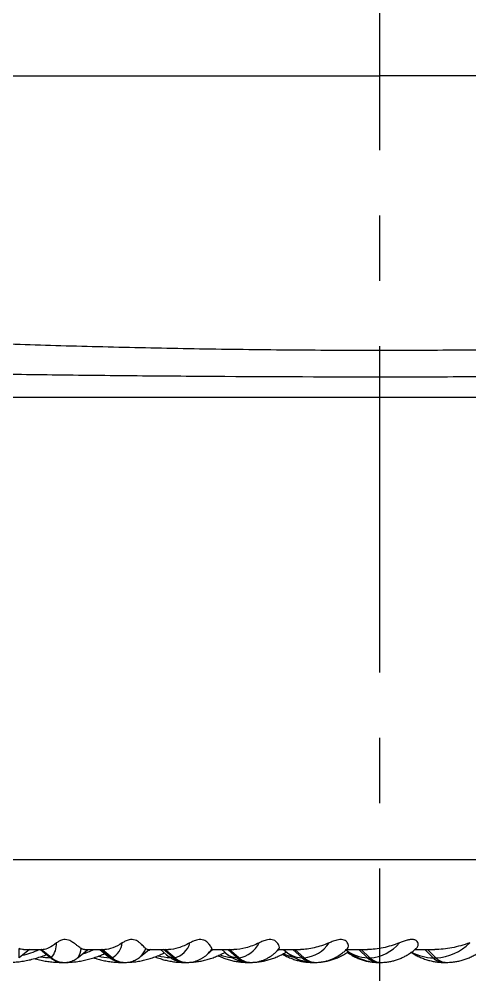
# Model space of a CAD drawing. Header units: millimetres. Extents: x 10 to 412, y 8 to 584.
# Drawn here: x 173.46 to 190.98, y 323.59 to 361.01 of the extents above; entities that cross this region are included whole.
import ezdxf

# ---------------------------------------------------------------- set-up
doc = ezdxf.new("R2010")
doc.units = ezdxf.units.MM
doc.linetypes.add('CENTERX2', pattern=[20.32, 12.7, -2.54, 2.54, -2.54])
doc.layers.add('CENTERLINE', color=4, linetype='CENTERX2')
doc.layers.add('DETAIL', color=3, linetype='Continuous')
doc.layers.add('OUTLINE', color=7, linetype='Continuous', lineweight=25)

msp = doc.modelspace()

# ---------------------------------------------------------------- linework, layer by layer
at = {"layer": 'CENTERLINE'}
msp.add_line((187.46781, 571.80517), (187.46781, 323.59013), dxfattribs=at)
at = {"layer": 'DETAIL'}
for p, q in [((187.46781, 361.00516), (187.46781, 358.80517)), ((162.82677, 358.80517), (187.46781, 358.80517)), ((212.10886, 358.80517), (187.46781, 358.80517)), ((151.81781, 346.30517), (223.11781, 346.30517)), ((173.46243, 324.48392), (173.46243, 324.83969)), ((174.69864, 324.48392), (174.30417, 324.80517)), ((174.71446, 324.48392), (174.32, 324.80517)), ((177.04008, 324.48392), (176.65013, 324.80517)), ((177.07161, 324.48392), (176.68166, 324.80517)), ((179.46089, 324.48392), (179.07841, 324.80517)), ((179.50788, 324.48392), (179.1254, 324.80517)), ((181.94263, 324.48392), (181.57054, 324.80517)), ((182.00473, 324.48392), (181.63264, 324.80517)), ((184.46642, 324.48392), (184.10755, 324.80517)), ((184.54316, 324.48392), (184.18429, 324.80517)), ((187.01306, 324.48392), (186.67014, 324.80517)), ((187.10385, 324.48392), (186.76093, 324.80517)), ((189.56316, 324.48392), (189.23879, 324.80517)), ((189.66731, 324.48392), (189.34294, 324.80517)), ((174.69864, 324.48392), (174.71446, 324.48392)), ((177.04008, 324.48392), (177.07161, 324.48392)), ((179.46089, 324.48392), (179.50788, 324.48392)), ((181.94263, 324.48392), (182.00473, 324.48392)), ((184.46642, 324.48392), (184.54316, 324.48392)), ((187.01306, 324.48392), (187.10385, 324.48392)), ((189.56316, 324.48392), (189.66731, 324.48392)), ((179.83626, 324.30558), (179.85461, 324.30517)), ((182.28183, 324.30824), (182.3355, 324.30517)), ((184.7666, 324.31256), (184.85545, 324.30517))]:
    msp.add_line(p, q, dxfattribs=at)
at = {"layer": 'DETAIL', "flags": 128}
for points in [[(178.57239, 324.80517), (178.50936, 324.77439), (178.42965, 324.73787)], [(183.44292, 324.70254), (183.49918, 324.7571), (183.57368, 324.83969)], [(174.66881, 324.49608), (174.67348, 324.49256), (174.69864, 324.48392)], [(174.96773, 324.33178), (175.02274, 324.31259), (175.0851, 324.30517)]]:
    msp.add_lwpolyline(points, dxfattribs=at)
at = {"layer": 'DETAIL'}
for centre, radius, start, end in [((172.70719, 328.24328), 3.76294, 283.511948, 293.981889), ((174.04066, 325.04082), 0.87415, 320.426102, 1.59425), ((175.09967, 324.93446), 0.78319, 325.988574, 353.049578), ((174.88962, 327.93814), 3.46181, 287.217988, 295.175557), ((176.74111, 325.13775), 0.73262, 296.815955, 354.311883), ((177.58145, 325.13432), 0.85116, 315.212071, 339.747833), ((179.29457, 325.29602), 0.83965, 284.7176, 344.039587), ((180.04602, 325.38736), 1.05869, 311.928729, 328.847961), ((181.85196, 325.51083), 1.03821, 278.461799, 334.577863), ((184.51163, 325.57987), 1.09688, 224.932239, 267.638218), ((184.42816, 325.77564), 1.29683, 275.087761, 326.77869), ((187.04641, 325.89565), 1.41212, 231.685741, 268.646508), ((187.0151, 326.08241), 1.60095, 273.177991, 320.549129), ((189.59809, 326.42183), 1.93914, 272.045582, 315.602479), ((174.79651, 327.73081), 3.24691, 261.102098, 267.864946), ((175.20093, 325.10026), 0.79509, 230.821088, 269.986643), ((175.21689, 325.10064), 0.79547, 230.830878, 270.049387), ((177.10895, 327.33587), 2.85199, 258.463825, 267.268789), ((177.05057, 324.6787), 0.19506, 228.107355, 266.91898), ((177.53723, 325.08586), 0.78069, 230.44653, 269.94314), ((177.56862, 325.08547), 0.78031, 230.436346, 269.970383), ((179.50324, 326.94712), 2.46342, 255.109759, 265.850347), ((179.48113, 324.90832), 0.42488, 226.678698, 267.269144), ((179.94951, 325.06234), 0.75718, 229.810854, 269.866362), ((179.9961, 325.06125), 0.75608, 229.780594, 269.904706), ((181.96227, 326.57013), 2.0871, 250.652044, 263.347005), ((181.98831, 325.24632), 0.76376, 225.785707, 266.570948), ((182.41944, 325.03044), 0.72528, 228.896785, 269.748828), ((182.48079, 325.02843), 0.72326, 228.837431, 269.810787), ((184.47736, 326.24035), 1.76013, 245.266154, 258.898713), ((184.92827, 324.9911), 0.68595, 227.678514, 269.579063), ((185.00501, 324.9911), 0.68595, 227.678529, 269.579048), ((187.08061, 326.04208), 1.58086, 238.041658, 243.942433), ((187.45695, 324.94552), 0.6404, 226.120935, 269.339111), ((187.54773, 324.94552), 0.6404, 226.120941, 269.339106), ((189.58354, 326.22111), 1.73731, 240.563001, 269.327647), ((189.98631, 324.8951), 0.59003, 224.177857, 269.001636), ((190.09046, 324.8951), 0.59003, 224.177844, 269.000354)]:
    msp.add_arc(centre, radius, start, end, dxfattribs=at)
for points, knots in [([(162.82677, 348.82363), (164.41574, 348.73325), (166.15793, 348.64533), (169.00091, 348.521), (169.98287, 348.48106), (171.9945, 348.40586), (173.02659, 348.37049), (175.1435, 348.30531), (176.23049, 348.27546), (178.43395, 348.22317), (179.55549, 348.20062), (181.81839, 348.16411), (182.9596, 348.15014), (185.26165, 348.13154), (186.41349, 348.127), (188.71586, 348.12754), (189.86759, 348.13262), (192.16776, 348.15226), (193.30176, 348.16668), (196.65724, 348.22214), (198.83266, 348.27534), (201.47339, 348.35719), (201.99906, 348.37439), (203.03158, 348.40985), (203.53912, 348.42812), (205.03609, 348.48437), (205.99999, 348.52376), (208.79148, 348.64614), (210.51994, 348.73325), (212.10886, 348.82363)], [0, 0, 0, 0, 0.125, 0.125, 0.1875, 0.1875, 0.25, 0.25, 0.3125, 0.3125, 0.375, 0.375, 0.4375, 0.4375, 0.5, 0.5, 0.5625, 0.5625, 0.625, 0.625, 0.75, 0.75, 0.78125, 0.78125, 0.8125, 0.8125, 0.875, 0.875, 1, 1, 1, 1]), ([(212.48089, 347.37624), (210.84625, 347.33785), (209.07456, 347.30077), (206.2216, 347.24863), (205.23778, 347.23185), (203.71186, 347.20788), (203.19484, 347.20009), (202.14367, 347.18498), (201.60892, 347.17765), (198.92326, 347.14278), (196.71337, 347.12011), (193.30835, 347.09656), (192.15821, 347.09046), (189.82657, 347.0822), (188.6641, 347.08012), (185.18871, 347.07999), (182.88665, 347.08809), (180.02805, 347.10757), (179.45571, 347.11194), (178.32297, 347.1215), (177.76232, 347.12668), (176.09723, 347.14332), (173.92195, 347.16844), (171.83506, 347.19837), (169.79304, 347.23027), (168.79098, 347.24728), (166.8561, 347.28253), (165.92072, 347.30081), (164.1288, 347.33807), (163.27206, 347.35704), (162.45474, 347.37624)], [0, 0, 0, 0, 0.125, 0.125, 0.1875, 0.1875, 0.21875, 0.21875, 0.25, 0.25, 0.375, 0.375, 0.4375, 0.4375, 0.5, 0.5, 0.625, 0.625, 0.65625, 0.65625, 0.6875, 0.6875, 0.75, 0.8125, 0.8125, 0.875, 0.875, 0.9375, 0.9375, 1, 1, 1, 1])]:
    msp.add_open_spline(points, degree=3, knots=knots, dxfattribs=at)
at = {"layer": 'OUTLINE'}
for p, q in [((153.47399, 328.30517), (221.46164, 328.30517)), ((173.8584, 324.80517), (173.46243, 324.48392)), ((173.6273, 324.80517), (174.38714, 324.80517)), ((174.29116, 324.80441), (174.66881, 324.49608)), ((175.74851, 324.49608), (176.12689, 324.80501)), ((175.99732, 324.80517), (176.78755, 324.80517)), ((176.59394, 324.80517), (176.92032, 324.5335)), ((178.18412, 324.5335), (178.50955, 324.80438)), ((178.45463, 324.80517), (179.26924, 324.80517)), ((178.95028, 324.80517), (179.18962, 324.59921)), ((180.75285, 324.59921), (180.99135, 324.80444)), ((180.98054, 324.80517), (181.81333, 324.80517)), ((181.33812, 324.80517), (181.45571, 324.6989)), ((183.43892, 324.6989), (183.5586, 324.80705)), ((183.55582, 324.80517), (184.40045, 324.80517)), ((186.18666, 324.80517), (187.01092, 324.80517)), ((186.2116, 324.82888), (186.22437, 324.84101)), ((188.84814, 324.80517), (189.62487, 324.80517)), ((179.18636, 324.60204), (179.18962, 324.59921)), ((181.45042, 324.70371), (181.45571, 324.6989)), ((183.43892, 324.6989), (183.44292, 324.70254)), ((175.0851, 324.30517), (175.20075, 324.30517)), ((175.20075, 324.30517), (175.21657, 324.30517)), ((175.21657, 324.30517), (175.23384, 324.30517)), ((177.43166, 324.30517), (177.53645, 324.30517)), ((177.53645, 324.30517), (177.56798, 324.30517)), ((177.56798, 324.30517), (177.57076, 324.30517)), ((179.85461, 324.30517), (179.94774, 324.30517)), ((179.94774, 324.30517), (179.99474, 324.30517)), ((182.3355, 324.30517), (182.41626, 324.30517)), ((182.41626, 324.30517), (182.47836, 324.30517)), ((184.85545, 324.30517), (184.92323, 324.30517)), ((184.92323, 324.30517), (184.99997, 324.30517)), ((187.39528, 324.30517), (187.44956, 324.30517)), ((187.44956, 324.30517), (187.54035, 324.30517)), ((189.93566, 324.30517), (189.97603, 324.30517)), ((189.97603, 324.30517), (190.08018, 324.30517))]:
    msp.add_line(p, q, dxfattribs=at)
at = {"layer": 'OUTLINE', "flags": 128}
msp.add_lwpolyline([(178.18412, 324.5335), (178.18529, 324.53448), (178.18554, 324.53469)], dxfattribs=at)
at = {"layer": 'OUTLINE'}
for points, knots in [([(175.8771, 324.83969), (175.84286, 324.86082), (175.80107, 324.89211), (175.72248, 324.95364), (175.69362, 324.97655), (175.62747, 325.0272), (175.59006, 325.05527), (175.5222, 325.09954), (175.49759, 325.11467), (175.44098, 325.14491), (175.40896, 325.16005), (175.33588, 325.18485), (175.29256, 325.19415), (175.21336, 325.19801), (175.17845, 325.19357), (175.08913, 325.17315), (175.04695, 325.15151), (174.97308, 325.10867), (174.94236, 325.08657), (174.91448, 325.06513)], [0, 0, 0, 0, 0.25, 0.25, 0.375, 0.375, 0.5, 0.5, 0.5625, 0.5625, 0.625, 0.625, 0.6875, 0.6875, 0.75, 0.75, 0.875, 0.875, 1, 1, 1, 1]), ([(178.37999, 324.83969), (178.35973, 324.86079), (178.3318, 324.89207), (178.2733, 324.95335), (178.25104, 324.97614), (178.19792, 325.02637), (178.16748, 325.05383), (178.10787, 325.09843), (178.08582, 325.11371), (178.03412, 325.14408), (178.00487, 325.15911), (177.93368, 325.18453), (177.89129, 325.1939), (177.80957, 325.1981), (177.7726, 325.19374), (177.67571, 325.17341), (177.62801, 325.15195), (177.54138, 325.10876), (177.50436, 325.08659), (177.47012, 325.06513)], [0, 0, 0, 0, 0.25, 0.25, 0.375, 0.375, 0.5, 0.5, 0.5625, 0.5625, 0.625, 0.625, 0.6875, 0.6875, 0.75, 0.75, 0.875, 0.875, 1, 1, 1, 1]), ([(180.95204, 324.83969), (180.94587, 324.86081), (180.93199, 324.8921), (180.89368, 324.95344), (180.878, 324.97626), (180.83763, 325.0266), (180.81329, 325.05421), (180.76248, 325.09884), (180.74326, 325.1141), (180.69694, 325.14432), (180.67006, 325.15932), (180.6022, 325.18466), (180.56052, 325.19398), (180.47778, 325.19808), (180.43914, 325.19369), (180.33603, 325.17332), (180.28294, 325.15187), (180.18506, 325.10873), (180.14214, 325.08658), (180.10185, 325.06513)], [0, 0, 0, 0, 0.25, 0.25, 0.375, 0.375, 0.5, 0.5, 0.5625, 0.5625, 0.625, 0.625, 0.6875, 0.6875, 0.75, 0.75, 0.875, 0.875, 1, 1, 1, 1]), ([(183.57368, 324.83969), (183.58167, 324.86081), (183.58195, 324.89209), (183.56417, 324.95346), (183.55522, 324.9763), (183.52798, 325.02671), (183.50995, 325.05451), (183.46855, 325.09899), (183.4523, 325.11426), (183.41171, 325.14434), (183.38759, 325.15925), (183.32354, 325.18464), (183.28303, 325.19396), (183.19965, 325.19808), (183.15958, 325.1937), (183.05102, 325.17336), (182.99287, 325.15192), (182.88425, 325.10874), (182.8357, 325.08658), (182.78964, 325.06513)], [0, 0, 0, 0, 0.25, 0.25, 0.375, 0.375, 0.5, 0.5, 0.5625, 0.5625, 0.625, 0.625, 0.6875, 0.6875, 0.75, 0.75, 0.875, 0.875, 1, 1, 1, 1]), ([(186.22496, 324.83969), (186.24708, 324.86085), (186.26153, 324.89218), (186.26437, 324.95369), (186.2622, 324.9766), (186.24823, 325.02719), (186.23669, 325.05519), (186.20471, 325.09963), (186.19149, 325.11492), (186.15654, 325.14495), (186.13459, 325.16005), (186.07488, 325.18505), (186.0354, 325.1942), (185.95273, 325.19799), (185.9115, 325.19354), (185.79871, 325.1731), (185.73541, 325.15147), (185.6181, 325.10865), (185.56447, 325.08656), (185.51303, 325.06513)], [0, 0, 0, 0, 0.25, 0.25, 0.375, 0.375, 0.5, 0.5, 0.5625, 0.5625, 0.625, 0.625, 0.6875, 0.6875, 0.75, 0.75, 0.875, 0.875, 1, 1, 1, 1]), ([(188.91363, 324.86439), (188.92354, 324.87207), (188.94649, 324.88985), (188.96863, 324.9329), (188.98181, 324.98669), (188.9758, 325.04794), (188.95037, 325.10718), (188.90588, 325.15253), (188.85443, 325.17935), (188.80166, 325.19334), (188.73839, 325.19826), (188.64926, 325.19129), (188.52775, 325.16332), (188.38882, 325.11784), (188.2972, 325.08273), (188.2513, 325.06514)], [0, 0, 0, 0, 0.08206003, 0.19010582, 0.29827166, 0.40602456, 0.50260295, 0.56863805, 0.60714244, 0.6388241, 0.67058525, 0.71141606, 0.78441398, 0.89199287, 1, 1, 1, 1]), ([(177.47012, 325.06513), (177.33753, 324.98205), (177.21384, 324.91771), (176.98603, 324.82925), (176.88131, 324.80517), (176.78755, 324.80517)], [0, 0, 0, 0, 0.5, 0.5, 1, 1, 1, 1]), ([(180.10185, 325.06513), (179.94611, 324.98224), (179.79827, 324.91788), (179.52018, 324.82928), (179.38911, 324.80517), (179.26924, 324.80517)], [0, 0, 0, 0, 0.5, 0.5, 1, 1, 1, 1]), ([(182.78964, 325.06513), (182.61187, 324.98236), (182.44097, 324.91796), (182.11461, 324.82925), (181.95834, 324.80517), (181.81333, 324.80517)], [0, 0, 0, 0, 0.5, 0.5, 1, 1, 1, 1]), ([(183.5579, 324.80783), (183.55927, 324.80901), (183.56261, 324.81189), (183.56956, 324.82935), (183.57368, 324.83969)], [0, 0, 0, 0, 0.40798825, 1, 1, 1, 1]), ([(183.73724, 324.80517), (183.76179, 324.78222), (183.82812, 324.7202), (183.94331, 324.63241), (184.08028, 324.54229), (184.21986, 324.46733), (184.36096, 324.4068), (184.50308, 324.36038), (184.64566, 324.32806), (184.7858, 324.30864), (184.87842, 324.3063), (184.92323, 324.30517)], [0, 0, 0, 0, 0.07586749, 0.20503376, 0.3298703, 0.45037986, 0.56690641, 0.68001383, 0.79035194, 0.8985971, 1, 1, 1, 1]), ([(185.51303, 325.06513), (185.31454, 324.98243), (185.12184, 324.91799), (184.74958, 324.8292), (184.56945, 324.80517), (184.40045, 324.80517)], [0, 0, 0, 0, 0.5, 0.5, 1, 1, 1, 1]), ([(184.99997, 324.30517), (185.03537, 324.30588), (185.11754, 324.30754), (185.24574, 324.32274), (185.38335, 324.35089), (185.5186, 324.39129), (185.65131, 324.44358), (185.78135, 324.50776), (185.90882, 324.58377), (186.0333, 324.67239), (186.13477, 324.75431), (186.19227, 324.81012), (186.2116, 324.82888)], [0, 0, 0, 0, 0.07808844, 0.18121618, 0.2844533, 0.38843159, 0.49378253, 0.60113008, 0.71108056, 0.82418826, 0.94089588, 1, 1, 1, 1]), ([(186.16625, 324.78574), (186.19591, 324.76177), (186.27205, 324.70021), (186.40091, 324.61463), (186.5505, 324.52875), (186.70253, 324.45723), (186.85606, 324.39947), (187.01058, 324.35537), (187.16555, 324.32498), (187.31201, 324.30798), (187.40671, 324.30604), (187.44956, 324.30517)], [0, 0, 0, 0, 0.08019465, 0.20587362, 0.32881229, 0.44900936, 0.56662956, 0.6819719, 0.79542545, 0.9074316, 1, 1, 1, 1]), ([(188.2513, 325.06513), (188.03355, 324.98247), (187.82048, 324.91799), (187.40504, 324.82912), (187.20257, 324.80517), (187.01092, 324.80517)], [0, 0, 0, 0, 0.5, 0.5, 1, 1, 1, 1]), ([(187.54035, 324.30517), (187.57607, 324.30578), (187.6629, 324.30726), (187.80035, 324.32151), (187.95169, 324.34908), (188.10114, 324.38917), (188.24847, 324.44142), (188.39347, 324.50588), (188.53604, 324.58248), (188.67577, 324.6716), (188.80303, 324.76447), (188.88087, 324.83223), (188.91539, 324.86229)], [0, 0, 0, 0, 0.07121701, 0.17312323, 0.27510476, 0.37760339, 0.48104859, 0.58584758, 0.69236704, 0.80090813, 0.91169265, 1, 1, 1, 1]), ([(190.98361, 325.06513), (190.74822, 324.98249), (190.51637, 324.91797), (190.06082, 324.82903), (189.83769, 324.80517), (189.62487, 324.80517)], [0, 0, 0, 0, 0.5, 0.5, 1, 1, 1, 1]), ([(190.08018, 324.30517), (190.1169, 324.30572), (190.20915, 324.30711), (190.35655, 324.3207), (190.5215, 324.34791), (190.68481, 324.38775), (190.84618, 324.43988), (191.00533, 324.50437), (191.16203, 324.58103), (191.31584, 324.67014), (191.46667, 324.77053), (191.56316, 324.84677), (191.6116, 324.88504)], [0, 0, 0, 0, 0.06688988, 0.16802146, 0.26919919, 0.37071538, 0.47285418, 0.57587673, 0.68000931, 0.78543494, 0.89227714, 1, 1, 1, 1]), ([(172.99002, 324.30517), (173.03406, 324.30561), (173.15285, 324.30679), (173.34615, 324.31923), (173.56917, 324.34564), (173.79065, 324.38486), (174.01011, 324.43638), (174.22671, 324.50101), (174.39831, 324.56034), (174.49604, 324.60225), (174.52406, 324.61426)], [0, 0, 0, 0, 0.08420029, 0.22710976, 0.37002348, 0.51297093, 0.65599425, 0.79912595, 0.94240412, 1, 1, 1, 1]), ([(174.06027, 324.45354), (174.07304, 324.44949), (174.15504, 324.4235), (174.30902, 324.38768), (174.52149, 324.34689), (174.73548, 324.32012), (174.92355, 324.30696), (175.04014, 324.30567), (175.0851, 324.30517)], [0, 0, 0, 0, 0.038435507, 0.246882159, 0.454889848, 0.662533467, 0.869892824, 1, 1, 1, 1]), ([(174.66672, 324.49902), (174.68221, 324.48628), (174.72014, 324.45509), (174.79021, 324.41146), (174.87431, 324.36977), (174.96458, 324.33744), (175.06185, 324.31482), (175.14143, 324.30597), (175.18883, 324.30533), (175.20075, 324.30517)], [0, 0, 0, 0, 0.11203805, 0.27444001, 0.43707956, 0.59981136, 0.76257415, 0.94030091, 1, 1, 1, 1]), ([(175.21657, 324.30517), (175.25006, 324.30634), (175.3171, 324.30868), (175.41515, 324.32734), (175.50832, 324.35597), (175.59497, 324.39395), (175.67318, 324.43978), (175.72544, 324.47579), (175.74893, 324.49682), (175.75181, 324.4994)], [0, 0, 0, 0, 0.16733277, 0.33505232, 0.49934829, 0.66087058, 0.82021097, 0.97797144, 1, 1, 1, 1]), ([(175.23384, 324.30517), (175.27648, 324.30562), (175.39067, 324.30683), (175.57616, 324.31939), (175.78954, 324.34584), (176.00141, 324.38514), (176.21131, 324.43681), (176.41857, 324.50119), (176.6091, 324.57126), (176.72844, 324.62532), (176.78126, 324.64925)], [0, 0, 0, 0, 0.080539021, 0.215628709, 0.350721521, 0.485875175, 0.621151297, 0.756602607, 0.892283472, 1, 1, 1, 1]), ([(176.36161, 324.48553), (176.40043, 324.47211), (176.50493, 324.43599), (176.6783, 324.3911), (176.88041, 324.34964), (177.08383, 324.32175), (177.26777, 324.30729), (177.38377, 324.30579), (177.43166, 324.30517)], [0, 0, 0, 0, 0.112193804, 0.301931093, 0.491029331, 0.679586042, 0.867724426, 1, 1, 1, 1]), ([(176.91909, 324.53594), (176.92894, 324.52733), (176.96228, 324.49822), (177.02776, 324.45349), (177.1142, 324.40407), (177.20671, 324.36363), (177.30686, 324.33189), (177.41095, 324.31162), (177.48931, 324.3055), (177.53004, 324.30521), (177.53645, 324.30517)], [0, 0, 0, 0, 0.065655818, 0.222082135, 0.373783238, 0.522377424, 0.66896545, 0.828187004, 0.972958793, 1, 1, 1, 1]), ([(177.56798, 324.30517), (177.60245, 324.30629), (177.67272, 324.30857), (177.77643, 324.32697), (177.8769, 324.35594), (177.97148, 324.39494), (178.05919, 324.44252), (178.13196, 324.49071), (178.17167, 324.52423), (178.18779, 324.53783)], [0, 0, 0, 0, 0.14460802, 0.29482328, 0.44385906, 0.59279682, 0.74286978, 0.89561478, 1, 1, 1, 1]), ([(177.57076, 324.30517), (177.61191, 324.30563), (177.721, 324.30688), (177.8978, 324.31956), (178.10039, 324.34617), (178.30151, 324.3855), (178.50064, 324.43737), (178.6975, 324.50131), (178.89101, 324.57869), (179.02482, 324.6379), (179.09259, 324.67454), (179.09843, 324.6777)], [0, 0, 0, 0, 0.07838138, 0.20780754, 0.33724254, 0.46677616, 0.59650536, 0.72651771, 0.85688998, 0.98768421, 1, 1, 1, 1]), ([(178.74537, 324.52265), (178.74695, 324.52196), (178.80966, 324.49443), (178.93673, 324.45157), (179.12577, 324.39523), (179.3168, 324.35317), (179.50873, 324.32381), (179.68818, 324.30776), (179.80355, 324.30596), (179.85461, 324.30517)], [0, 0, 0, 0, 0.004480679, 0.178323994, 0.35113331, 0.523016279, 0.69411498, 0.864598619, 1, 1, 1, 1]), ([(179.18413, 324.6056), (179.20221, 324.58968), (179.24852, 324.54889), (179.3311, 324.491), (179.42933, 324.43311), (179.53521, 324.38395), (179.64829, 324.34486), (179.76771, 324.31806), (179.86805, 324.30651), (179.92794, 324.3055), (179.94774, 324.30517)], [0, 0, 0, 0, 0.09296775, 0.23814099, 0.3767411, 0.5105637, 0.65542507, 0.79571307, 0.9324405, 1, 1, 1, 1]), ([(179.99474, 324.30517), (180.03503, 324.30647), (180.1142, 324.30904), (180.23006, 324.32909), (180.3409, 324.35959), (180.44715, 324.40112), (180.54877, 324.45249), (180.64499, 324.51394), (180.71333, 324.56403), (180.74716, 324.59505), (180.75327, 324.60066)], [0, 0, 0, 0, 0.13868597, 0.27251629, 0.40634972, 0.54134034, 0.67879167, 0.82023836, 0.9675139, 1, 1, 1, 1]), ([(180.00153, 324.30555), (180.03495, 324.30598), (180.13241, 324.30724), (180.29364, 324.31987), (180.48444, 324.34655), (180.67375, 324.38605), (180.86116, 324.43797), (181.04634, 324.50209), (181.22846, 324.57927), (181.36527, 324.64463), (181.43969, 324.68782), (181.45605, 324.69732)], [0, 0, 0, 0, 0.06648614, 0.19386857, 0.3212675, 0.44883185, 0.57670897, 0.70503755, 0.83393162, 0.96349151, 1, 1, 1, 1]), ([(181.20033, 324.56908), (181.22759, 324.55571), (181.31182, 324.51438), (181.45702, 324.45834), (181.63448, 324.40087), (181.81354, 324.35703), (181.99341, 324.32629), (182.16754, 324.30828), (182.28165, 324.30616), (182.3355, 324.30517)], [0, 0, 0, 0, 0.07638827, 0.23604488, 0.3942318, 0.55109294, 0.70682285, 0.86166178, 1, 1, 1, 1]), ([(181.44838, 324.70705), (181.45776, 324.69803), (181.50037, 324.65706), (181.58194, 324.59322), (181.69185, 324.51733), (181.80467, 324.45357), (181.92353, 324.3993), (182.04855, 324.35585), (182.17905, 324.32496), (182.30188, 324.30793), (182.38099, 324.30602), (182.41626, 324.30517)], [0, 0, 0, 0, 0.03745003, 0.17017618, 0.29682908, 0.41844284, 0.53604793, 0.66221885, 0.78457543, 0.90396805, 1, 1, 1, 1]), ([(182.47836, 324.30517), (182.5148, 324.30607), (182.59386, 324.30803), (182.71435, 324.32491), (182.8384, 324.3539), (182.95925, 324.39474), (183.07667, 324.44682), (183.19083, 324.50994), (183.30135, 324.58475), (183.38622, 324.65037), (183.4318, 324.69364), (183.4442, 324.70541)], [0, 0, 0, 0, 0.09945986, 0.2158133, 0.33229401, 0.44982391, 0.56936056, 0.69193344, 0.81864807, 0.95065867, 1, 1, 1, 1]), ([(182.50816, 324.30643), (182.52758, 324.30676), (182.60687, 324.30808), (182.74575, 324.32037), (182.92394, 324.34707), (183.1006, 324.38676), (183.27535, 324.43881), (183.44796, 324.50303), (183.61768, 324.58023), (183.75117, 324.64919), (183.82622, 324.69623), (183.84741, 324.70951)], [0, 0, 0, 0, 0.041636713, 0.169915431, 0.298226099, 0.426809069, 0.555897951, 0.685704401, 0.816417268, 0.948179431, 1, 1, 1, 1]), ([(183.69871, 324.62508), (183.75118, 324.59613), (183.85628, 324.53813), (184.01931, 324.46669), (184.18471, 324.40737), (184.35145, 324.36156), (184.51888, 324.32918), (184.68696, 324.30894), (184.79927, 324.30642), (184.85545, 324.30517)], [0, 0, 0, 0, 0.14608011, 0.29259506, 0.43703278, 0.57958827, 0.72053876, 0.86022175, 1, 1, 1, 1]), ([(185.20053, 324.31956), (185.21226, 324.32053), (185.27938, 324.32607), (185.40086, 324.34863), (185.56425, 324.38755), (185.72558, 324.43997), (185.88481, 324.50424), (186.04124, 324.58146), (186.16582, 324.65152), (186.23627, 324.69963), (186.25736, 324.71404)], [0, 0, 0, 0, 0.03134635, 0.17928573, 0.32772005, 0.47706382, 0.62770145, 0.77996139, 0.93411194, 1, 1, 1, 1]), ([(186.23066, 324.69614), (186.25534, 324.67824), (186.32734, 324.62603), (186.4523, 324.5528), (186.60347, 324.47666), (186.75668, 324.41499), (186.91095, 324.36691), (187.06585, 324.3324), (187.21787, 324.31168), (187.32781, 324.30551), (187.38579, 324.30521), (187.39528, 324.30517)], [0, 0, 0, 0, 0.07212364, 0.21035487, 0.34550207, 0.47769917, 0.60724366, 0.73454349, 0.86007645, 0.97710067, 1, 1, 1, 1]), ([(188.70466, 324.69516), (188.75636, 324.6631), (188.85997, 324.59884), (189.0213, 324.51782), (189.18547, 324.44879), (189.35137, 324.39342), (189.51833, 324.35121), (189.68588, 324.32248), (189.8386, 324.30743), (189.93533, 324.30584), (189.97603, 324.30517)], [0, 0, 0, 0, 0.132982, 0.26654992, 0.39817415, 0.52796329, 0.6561193, 0.782906, 0.90864166, 1, 1, 1, 1]), ([(189.85705, 324.3085), (189.8707, 324.30734), (189.89684, 324.30511), (189.9231, 324.30515), (189.93566, 324.30517)], [0, 0, 0, 0, 0.5217839, 1, 1, 1, 1])]:
    msp.add_open_spline(points, degree=3, knots=knots, dxfattribs=at)
for points in [[(173.6273, 324.80517), (173.56944, 324.80517), (173.51452, 324.81673), (173.46243, 324.83969)], [(174.91448, 325.06513), (174.69748, 324.89828), (174.52086, 324.80517), (174.38714, 324.80517)], [(175.99732, 324.80517), (175.95398, 324.80517), (175.91418, 324.81681), (175.8771, 324.83969)], [(178.45463, 324.80517), (178.42656, 324.80517), (178.40195, 324.81682), (178.37999, 324.83969)], [(180.98054, 324.80517), (180.96795, 324.80517), (180.95872, 324.81682), (180.95204, 324.83969)]]:
    msp.add_open_spline(points, degree=3, dxfattribs=at)

doc.saveas('drawing.dxf')
